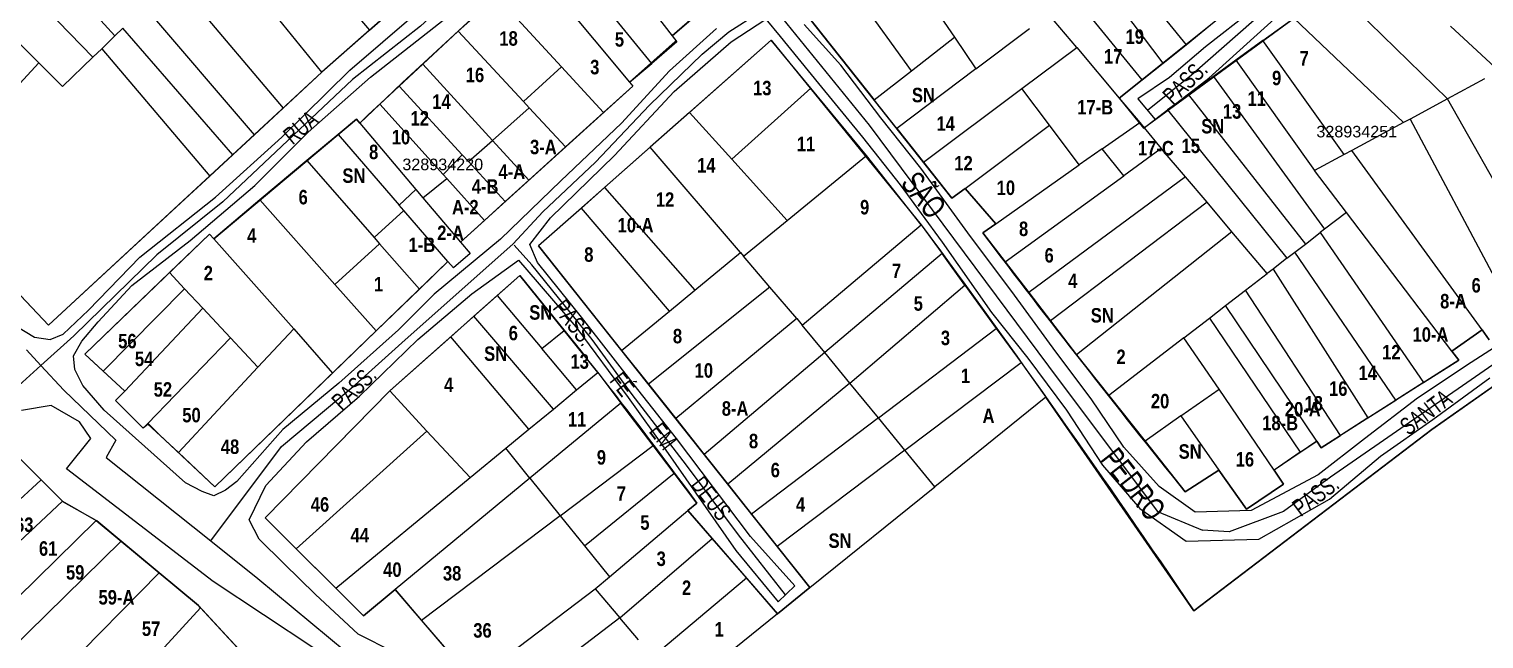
# Model space of a CAD drawing. Extents: x 206155 to 208014, y 4847439 to 4850017.
# Drawn here: x 207615.1 to 207866.8, y 4848531.3 to 4848636.7 of the extents above; entities that cross this region are included whole.
import ezdxf
from ezdxf.enums import TextEntityAlignment as Align

# ---------------------------------------------------------------- set-up
doc = ezdxf.new("R2010")
doc.units = 0
doc.header["$LTSCALE"] = 1.5
doc.header["$MEASUREMENT"] = 0
for name, color, linetype in [('CD-MALHA-LOTES', 40, 'CONTINUOUS'), ('CD_TXT_QUADRA', 7, 'CONTINUOUS'), ('RU-QUADRAS', 6, 'CONTINUOUS'), ('SV-EIXO-RUA-N-PAV', 6, 'CONTINUOUS'), ('SV-RUA-NAO-PAV-S-GUIA-C-GUIA', 7, 'CONTINUOUS'), ('SV-TXT-RUA-N-PAV-S-GUIA-C-GUIA', 7, 'CONTINUOUS'), ('Th_NmrPort', 7, 'CONTINUOUS')]:
    doc.layers.add(name, color=color, linetype=linetype)
doc.styles.add('ARIAL', font='ARIAL.TTF')
doc.styles.get("Standard").update_dxf_attribs({"font": 'swisscbo.ttf'})

msp = doc.modelspace()

# ---------------------------------------------------------------- linework, layer by layer
at = {"layer": 'CD-MALHA-LOTES', "linetype": 'Continuous'}
for p, q in [((207608.74, 4848658.83), (207629.89, 4848635.52)), ((207655.34, 4848658.13), (207673.97, 4848636.55)), ((207626.09, 4848631.83), (207603.68, 4848654.95)), ((207665.69, 4848629.26), (207647.69, 4848651.49)), ((207722.79, 4848630.78), (207706.06, 4848651.26)), ((207597.43, 4848650.17), (207616.77, 4848630.86)), ((207764.57, 4848650.86), (207775.2, 4848635.29)), ((207802.44, 4848649.77), (207815.25, 4848634.01)), ((207702.12, 4848647.75), (207718.96, 4848627.54)), ((207716.85, 4848647.88), (207726.36, 4848635.54)), ((207767.74, 4848629.47), (207755.31, 4848646.73)), ((207811.28, 4848630.82), (207799.08, 4848647.05)), ((207640.37, 4848645.13), (207659, 4848623.06)), ((207840.91, 4848643.73), (207860.48, 4848624.64)), ((207673.97, 4848636.55), (207679.88, 4848641.76)), ((207696.01, 4848642.32), (207689.3, 4848636.35)), ((207707.17, 4848630.2), (207696.01, 4848642.32)), ((207807.69, 4848627.94), (207795.7, 4848642.55)), ((207654.04, 4848618.44), (207635.07, 4848640.53)), ((207726.36, 4848635.54), (207730.37, 4848639.03)), ((207796.33, 4848633.5), (207791.43, 4848639.31)), ((207828.56, 4848634.71), (207833.89, 4848638.57)), ((207852.87, 4848620.55), (207833.89, 4848638.57)), ((207631.29, 4848636.88), (207629.89, 4848635.52)), ((207650.29, 4848614.95), (207631.29, 4848636.88)), ((207673.97, 4848636.55), (207665.69, 4848629.26)), ((207689.3, 4848636.35), (207683.2, 4848630.66)), ((207689.3, 4848636.35), (207700.6, 4848624.18)), ((207778.91, 4848629.85), (207788.16, 4848636.83)), ((207815.25, 4848634.01), (207819.5, 4848637.42)), ((207869.44, 4848629.46), (207861.01, 4848637.19)), ((207629.89, 4848635.52), (207627.62, 4848633.32)), ((207727.17, 4848634.49), (207722.79, 4848630.78)), ((207726.36, 4848635.54), (207727.17, 4848634.49)), ((207743.49, 4848634.78), (207729.31, 4848622.27)), ((207750.33, 4848626.49), (207743.49, 4848634.78)), ((207767.74, 4848629.47), (207775.2, 4848635.29)), ((207775.2, 4848635.29), (207778.91, 4848629.85)), ((207786.85, 4848626.43), (207796.33, 4848633.5)), ((207796.33, 4848633.5), (207803.71, 4848624.75)), ((207811.28, 4848630.82), (207815.25, 4848634.01)), ((207828.56, 4848634.71), (207823.88, 4848631.31)), ((207842.64, 4848615.03), (207828.56, 4848634.71)), ((207620.87, 4848626.76), (207626.09, 4848631.83)), ((207627.62, 4848633.32), (207626.09, 4848631.83)), ((207627.62, 4848633.32), (207646.36, 4848611.3)), ((207823.88, 4848631.31), (207820.01, 4848628.51)), ((207823.88, 4848631.31), (207837.48, 4848612.25)), ((207616.77, 4848630.86), (207612.14, 4848625.88)), ((207620.87, 4848626.76), (207616.77, 4848630.86)), ((207659, 4848623.06), (207665.69, 4848629.26)), ((207683.2, 4848630.66), (207679.09, 4848626.82)), ((207683.2, 4848630.66), (207695.25, 4848617.47)), ((207700.6, 4848624.18), (207707.17, 4848630.2)), ((207714.47, 4848622.28), (207707.17, 4848630.2)), ((207718.96, 4848627.54), (207722.79, 4848630.78)), ((207761.3, 4848624.45), (207767.74, 4848629.47)), ((207778.91, 4848629.85), (207765.23, 4848619.5)), ((207807.69, 4848627.94), (207811.28, 4848630.82)), ((207820.01, 4848628.51), (207815.67, 4848625.35)), ((207820.01, 4848628.51), (207839.23, 4848602.09)), ((207679.09, 4848626.82), (207675.77, 4848623.73)), ((207689.98, 4848614.99), (207679.09, 4848626.82)), ((207714.47, 4848622.28), (207719.53, 4848626.86)), ((207718.96, 4848627.54), (207719.53, 4848626.86)), ((207736.64, 4848614.19), (207750.33, 4848626.49)), ((207759.94, 4848614.85), (207750.33, 4848626.49)), ((207769.8, 4848613.72), (207786.85, 4848626.43)), ((207791.62, 4848620.11), (207786.85, 4848626.43)), ((207803.71, 4848624.75), (207807.69, 4848627.94)), ((207866.88, 4848628.08), (207860.48, 4848624.64)), ((207675.77, 4848623.73), (207672.27, 4848620.47)), ((207675.77, 4848623.73), (207686.69, 4848611.58)), ((207701.6, 4848623.1), (207700.6, 4848624.18)), ((207765.23, 4848619.5), (207761.3, 4848624.45)), ((207803.71, 4848624.75), (207807.26, 4848620.53)), ((207815.67, 4848625.35), (207812.07, 4848622.74)), ((207815.67, 4848625.35), (207835.92, 4848599.54)), ((207860.48, 4848624.64), (207854.02, 4848621.16)), ((207875.95, 4848597.29), (207860.48, 4848624.64)), ((207659, 4848623.06), (207654.04, 4848618.44)), ((207671.69, 4848621.15), (207668.54, 4848618.51)), ((207672.27, 4848620.47), (207671.69, 4848621.15)), ((207701.6, 4848623.1), (207695.25, 4848617.47)), ((207707.89, 4848616.33), (207701.6, 4848623.1)), ((207707.89, 4848616.33), (207714.47, 4848622.28)), ((207729.31, 4848622.27), (207722.54, 4848616.29)), ((207729.31, 4848622.27), (207736.64, 4848614.19)), ((207808, 4848619.66), (207812.07, 4848622.74)), ((207812.07, 4848622.74), (207832.72, 4848597.07)), ((207854.02, 4848621.16), (207852.87, 4848620.55)), ((207854.02, 4848621.16), (207869.09, 4848592.88)), ((207650.29, 4848614.95), (207654.04, 4848618.44)), ((207668.54, 4848618.51), (207663.12, 4848613.96)), ((207668.54, 4848618.51), (207679.11, 4848606.27)), ((207672.27, 4848620.47), (207681.97, 4848609)), ((207765.23, 4848619.5), (207769.8, 4848613.72)), ((207777.02, 4848609.17), (207791.62, 4848620.11)), ((207796.79, 4848613.26), (207791.62, 4848620.11)), ((207800.72, 4848616.03), (207807.26, 4848620.53)), ((207807.26, 4848620.53), (207808, 4848619.66)), ((207808, 4848619.66), (207810.96, 4848616.04)), ((207852.87, 4848620.55), (207843.95, 4848615.73)), ((207691.09, 4848613.79), (207695.25, 4848617.47)), ((207695.25, 4848617.47), (207701.54, 4848610.59)), ((207701.54, 4848610.59), (207707.89, 4848616.33)), ((207722.54, 4848616.29), (207714.64, 4848609.31)), ((207738.14, 4848598.07), (207722.54, 4848616.29)), ((207800.72, 4848616.03), (207796.79, 4848613.26)), ((207804.48, 4848611.34), (207800.72, 4848616.03)), ((207810.96, 4848616.04), (207804.48, 4848611.34)), ((207815.18, 4848611.16), (207810.96, 4848616.04)), ((207646.36, 4848611.3), (207650.29, 4848614.95)), ((207663.12, 4848613.96), (207655, 4848607.16)), ((207663.12, 4848613.96), (207674.77, 4848600.68)), ((207686.69, 4848611.58), (207689.98, 4848614.99)), ((207689.98, 4848614.99), (207691.09, 4848613.79)), ((207691.09, 4848613.79), (207697.45, 4848606.89)), ((207746.24, 4848603.61), (207736.64, 4848614.19)), ((207746.24, 4848603.61), (207759.94, 4848614.85)), ((207769.43, 4848602.88), (207759.94, 4848614.85)), ((207769.8, 4848613.72), (207774.75, 4848607.47)), ((207842.64, 4848615.03), (207837.48, 4848612.25)), ((207843.95, 4848615.73), (207842.64, 4848615.03)), ((207866.47, 4848584.71), (207843.95, 4848615.73)), ((207642.09, 4848607.33), (207646.36, 4848611.3)), ((207683.2, 4848607.54), (207687.33, 4848610.86)), ((207687.33, 4848610.86), (207686.69, 4848611.58)), ((207693.84, 4848603.62), (207687.33, 4848610.86)), ((207782.34, 4848603.05), (207796.79, 4848613.26)), ((207783.94, 4848596.48), (207804.48, 4848611.34)), ((207815.18, 4848611.16), (207788.03, 4848591.15)), ((207818.89, 4848606.76), (207815.18, 4848611.16)), ((207843.01, 4848604.99), (207837.48, 4848612.25)), ((207596.31, 4848608.84), (207618.4, 4848585.53)), ((207679.11, 4848606.27), (207681.97, 4848609)), ((207681.97, 4848609), (207683.2, 4848607.54)), ((207697.45, 4848606.89), (207701.54, 4848610.59)), ((207714.64, 4848609.31), (207710.62, 4848605.77)), ((207714.64, 4848609.31), (207730.24, 4848591.56)), ((207774.75, 4848607.47), (207777.02, 4848609.17)), ((207777.02, 4848609.17), (207782.34, 4848603.05)), ((207618.4, 4848585.53), (207642.09, 4848607.33)), ((207655, 4848607.16), (207647, 4848600.45)), ((207655, 4848607.16), (207667.97, 4848592.56)), ((207679.93, 4848605.32), (207679.11, 4848606.27)), ((207683.2, 4848607.54), (207689.69, 4848599.87)), ((207693.84, 4848603.62), (207697.45, 4848606.89)), ((207710.62, 4848605.77), (207703.21, 4848599.23)), ((207725.87, 4848587.96), (207710.62, 4848605.77)), ((207818.89, 4848606.76), (207791.78, 4848586.28)), ((207823.19, 4848601.65), (207818.89, 4848606.76)), ((207674.77, 4848600.68), (207679.93, 4848605.32)), ((207687.54, 4848596.51), (207679.93, 4848605.32)), ((207689.69, 4848599.87), (207693.84, 4848603.62)), ((207738.7, 4848597.42), (207746.24, 4848603.61)), ((207843.01, 4848604.99), (207839.23, 4848602.09)), ((207861.25, 4848581.04), (207843.01, 4848604.99)), ((207646.27, 4848601.27), (207639.35, 4848594.6)), ((207647, 4848600.45), (207646.27, 4848601.27)), ((207748.85, 4848585.52), (207769.43, 4848602.88)), ((207769.43, 4848602.88), (207773.03, 4848597.91)), ((207823.19, 4848601.65), (207796.3, 4848580.39)), ((207829.29, 4848594.43), (207823.19, 4848601.65)), ((207835.92, 4848599.54), (207838.48, 4848601.51)), ((207839.23, 4848602.09), (207838.48, 4848601.51)), ((207838.48, 4848601.51), (207856.37, 4848575.62)), ((207647, 4848600.45), (207660.86, 4848584.9)), ((207675.72, 4848599.6), (207667.97, 4848592.56)), ((207674.77, 4848600.68), (207675.72, 4848599.6)), ((207682.61, 4848591.74), (207675.72, 4848599.6)), ((207689.69, 4848599.87), (207691.37, 4848597.88)), ((207703.21, 4848599.23), (207717.59, 4848581.14)), ((207834.07, 4848598.11), (207835.92, 4848599.54)), ((207682.61, 4848591.74), (207687.54, 4848596.51)), ((207688.5, 4848595.4), (207687.54, 4848596.51)), ((207691.37, 4848597.88), (207688.5, 4848595.4)), ((207730.24, 4848591.56), (207738.14, 4848598.07)), ((207738.14, 4848598.07), (207738.7, 4848597.42)), ((207743.26, 4848592.09), (207738.7, 4848597.42)), ((207773.03, 4848597.91), (207752.74, 4848580.78)), ((207777, 4848592.42), (207773.03, 4848597.91)), ((207783.94, 4848596.48), (207788.03, 4848591.15)), ((207832.72, 4848597.07), (207830.32, 4848595.22)), ((207832.72, 4848597.07), (207834.07, 4848598.11)), ((207851.56, 4848572.55), (207834.07, 4848598.11)), ((207639.35, 4848594.6), (207624.68, 4848580.47)), ((207641.96, 4848591.81), (207639.35, 4848594.6)), ((207699.97, 4848594.1), (207696.05, 4848590.63)), ((207707.62, 4848584.59), (207699.97, 4848594.1)), ((207825.54, 4848591.54), (207829.29, 4848594.43)), ((207830.32, 4848595.22), (207829.29, 4848594.43)), ((207830.32, 4848595.22), (207846.73, 4848569.47)), ((207627.86, 4848577.55), (207641.96, 4848591.81)), ((207645.11, 4848588.44), (207641.96, 4848591.81)), ((207667.97, 4848592.56), (207675.12, 4848584.51)), ((207675.12, 4848584.51), (207682.61, 4848591.74)), ((207743.26, 4848592.09), (207722.24, 4848575.29)), ((207725.87, 4848587.96), (207730.24, 4848591.56)), ((207747.92, 4848586.65), (207743.26, 4848592.09)), ((207757.1, 4848575.48), (207777, 4848592.42)), ((207777, 4848592.42), (207782.41, 4848584.95)), ((207788.03, 4848591.15), (207791.78, 4848586.28)), ((207822.09, 4848588.89), (207825.54, 4848591.54)), ((207841.99, 4848566.45), (207825.54, 4848591.54)), ((207631.6, 4848574.12), (207645.11, 4848588.44)), ((207649.9, 4848583.31), (207645.11, 4848588.44)), ((207696.05, 4848590.63), (207692.04, 4848587.07)), ((207696.05, 4848590.63), (207703.79, 4848581.45)), ((207819.31, 4848586.75), (207822.09, 4848588.89)), ((207837.87, 4848565.44), (207822.09, 4848588.89)), ((207692.04, 4848587.07), (207688.03, 4848583.52)), ((207705.78, 4848571), (207692.04, 4848587.07)), ((207717.59, 4848581.14), (207725.87, 4848587.96)), ((207747.92, 4848586.65), (207726.95, 4848569.35)), ((207747.92, 4848586.65), (207748.85, 4848585.52)), ((207791.78, 4848586.28), (207796.3, 4848580.39)), ((207814.9, 4848583.35), (207819.31, 4848586.75)), ((207819.31, 4848586.75), (207835.03, 4848563.55)), ((207649.9, 4848583.31), (207635.56, 4848568.47)), ((207654.64, 4848578.23), (207649.9, 4848583.31)), ((207654.64, 4848578.23), (207660.86, 4848584.9)), ((207660.86, 4848584.9), (207667.58, 4848577.23)), ((207667.58, 4848577.23), (207675.12, 4848584.51)), ((207688.03, 4848583.52), (207677.48, 4848574.15)), ((207701.52, 4848567.5), (207688.03, 4848583.52)), ((207703.79, 4848581.45), (207707.62, 4848584.59)), ((207713.46, 4848577.31), (207707.62, 4848584.59)), ((207752.74, 4848580.78), (207748.85, 4848585.52)), ((207762.03, 4848569.48), (207782.41, 4848584.95)), ((207782.41, 4848584.95), (207786.72, 4848579.07)), ((207814.9, 4848583.35), (207801.9, 4848573.34)), ((207820.96, 4848574.43), (207814.9, 4848583.35)), ((207883.1, 4848585.3), (207857.8, 4848567.45)), ((207861.25, 4848581.04), (207866.47, 4848584.71)), ((207866.47, 4848584.71), (207867.72, 4848582.99)), ((207709.81, 4848574.31), (207703.79, 4848581.45)), ((207717.59, 4848581.14), (207722.24, 4848575.29)), ((207752.74, 4848580.78), (207731.87, 4848563.16)), ((207757.1, 4848575.48), (207752.74, 4848580.78)), ((207624.68, 4848580.47), (207627.86, 4848577.55)), ((207640.89, 4848563.5), (207654.64, 4848578.23)), ((207766.59, 4848563.92), (207786.72, 4848579.07)), ((207786.72, 4848579.07), (207791.01, 4848573.05)), ((207796.3, 4848580.39), (207801.9, 4848573.34)), ((207627.86, 4848577.55), (207631.6, 4848574.12)), ((207667.58, 4848577.23), (207647.23, 4848557.58)), ((207709.81, 4848574.31), (207713.46, 4848577.31)), ((207713.46, 4848577.31), (207717.48, 4848572.03)), ((207856.37, 4848575.62), (207851.56, 4848572.55)), ((207631.6, 4848574.12), (207630.03, 4848572.46)), ((207677.48, 4848574.15), (207655.92, 4848552.22)), ((207683.87, 4848567.18), (207677.48, 4848574.15)), ((207705.78, 4848571), (207709.81, 4848574.31)), ((207722.24, 4848575.29), (207726.95, 4848569.35)), ((207757.1, 4848575.48), (207735.97, 4848558)), ((207762.03, 4848569.48), (207757.1, 4848575.48)), ((207791.01, 4848573.05), (207771.81, 4848557.57)), ((207816.62, 4848536.14), (207791.01, 4848573.05)), ((207801.9, 4848573.34), (207808.17, 4848565.45)), ((207814.38, 4848569.81), (207820.96, 4848574.43)), ((207830.49, 4848560.42), (207820.96, 4848574.43)), ((207630.03, 4848572.46), (207634.81, 4848567.69)), ((207701.52, 4848567.5), (207705.78, 4848571)), ((207717.48, 4848572.03), (207701.73, 4848559.04)), ((207723.05, 4848564.68), (207717.48, 4848572.03)), ((207846.73, 4848569.47), (207851.56, 4848572.55)), ((207634.81, 4848567.69), (207635.56, 4848568.47)), ((207635.56, 4848568.47), (207640.89, 4848563.5)), ((207726.95, 4848569.35), (207731.87, 4848563.16)), ((207762.03, 4848569.48), (207740.07, 4848552.85)), ((207766.59, 4848563.92), (207762.03, 4848569.48)), ((207814.38, 4848569.81), (207808.17, 4848565.45)), ((207814.38, 4848569.81), (207820.95, 4848560.45)), ((207846.73, 4848569.47), (207841.99, 4848566.45)), ((207661.3, 4848546.85), (207683.87, 4848567.18)), ((207691.37, 4848559.16), (207683.87, 4848567.18)), ((207697.53, 4848564.22), (207701.52, 4848567.5)), ((207857.8, 4848567.45), (207816.62, 4848536.14)), ((207617.15, 4848558.79), (207612.61, 4848563.32)), ((207647.23, 4848557.58), (207640.89, 4848563.5)), ((207691.37, 4848559.16), (207697.53, 4848564.22)), ((207701.73, 4848559.04), (207697.53, 4848564.22)), ((207706.98, 4848552.56), (207723.05, 4848564.68)), ((207726.66, 4848559.92), (207723.05, 4848564.68)), ((207731.87, 4848563.16), (207735.97, 4848558)), ((207766.59, 4848563.92), (207744.53, 4848547.24)), ((207771.81, 4848557.57), (207766.59, 4848563.92)), ((207808.17, 4848565.45), (207815.13, 4848556.69)), ((207835.03, 4848563.55), (207830.49, 4848560.42)), ((207835.03, 4848563.55), (207837.87, 4848565.44)), ((207815.13, 4848556.69), (207820.95, 4848560.45)), ((207820.95, 4848560.45), (207825.71, 4848553.67)), ((207617.15, 4848558.79), (207600.95, 4848543.94)), ((207620.85, 4848555.1), (207617.15, 4848558.79)), ((207668.11, 4848540.05), (207691.37, 4848559.16)), ((207701.73, 4848559.04), (207678.38, 4848539.78)), ((207701.73, 4848559.04), (207706.98, 4848552.56)), ((207711.19, 4848547.37), (207726.66, 4848559.92)), ((207730.59, 4848554.73), (207726.66, 4848559.92)), ((207735.97, 4848558), (207740.07, 4848552.85)), ((207750.18, 4848540.12), (207771.81, 4848557.57)), ((207620.85, 4848555.1), (207604.17, 4848539.46)), ((207621.03, 4848554.92), (207620.85, 4848555.1)), ((207626.65, 4848551.73), (207621.03, 4848554.92)), ((207715.52, 4848542.02), (207729.07, 4848553.45)), ((207729.07, 4848553.45), (207730.59, 4848554.73)), ((207733.25, 4848548.63), (207729.07, 4848553.45)), ((207626.65, 4848551.73), (207608.29, 4848533.72)), ((207626.79, 4848551.65), (207626.65, 4848551.73)), ((207630.99, 4848548.16), (207626.79, 4848551.65)), ((207655.92, 4848552.22), (207661.3, 4848546.85)), ((207706.98, 4848552.56), (207682.96, 4848534.46)), ((207706.98, 4848552.56), (207711.19, 4848547.37)), ((207740.07, 4848552.85), (207744.53, 4848547.24)), ((207630.99, 4848548.16), (207611.59, 4848529.13)), ((207637.56, 4848542.7), (207630.99, 4848548.16)), ((207717.26, 4848534.92), (207733.25, 4848548.63)), ((207739.17, 4848541.83), (207733.25, 4848548.63)), ((207661.3, 4848546.85), (207668.11, 4848540.05)), ((207711.19, 4848547.37), (207715.52, 4848542.02)), ((207744.53, 4848547.24), (207750.18, 4848540.12)), ((207637.56, 4848542.7), (207616.9, 4848521.72)), ((207644.38, 4848537.03), (207637.56, 4848542.7)), ((207713.04, 4848539.92), (207715.52, 4848542.02)), ((207722.95, 4848528.17), (207739.17, 4848541.83)), ((207744.58, 4848535.61), (207739.17, 4848541.83)), ((207668.11, 4848540.05), (207672.91, 4848535.26)), ((207672.91, 4848535.26), (207678.38, 4848539.78)), ((207678.38, 4848539.78), (207682.96, 4848534.46)), ((207696.54, 4848527.4), (207713.04, 4848539.92)), ((207713.04, 4848539.92), (207717.26, 4848534.92)), ((207750.18, 4848540.12), (207744.58, 4848535.61)), ((207644.73, 4848536.65), (207625.63, 4848515.82)), ((207644.73, 4848536.65), (207644.38, 4848537.03)), ((207651.08, 4848529.78), (207644.73, 4848536.65)), ((207744.58, 4848535.61), (207734.07, 4848527.13)), ((207682.96, 4848534.46), (207692, 4848523.95)), ((207717.26, 4848534.92), (207700.75, 4848522.29)), ((207720.49, 4848531.09), (207717.26, 4848534.92))]:
    msp.add_line(p, q, dxfattribs=at)
at = {"layer": 'CD-MALHA-LOTES', "linetype": 'Continuous', "flags": 128}
for points in [[(207755.31, 4848646.73), (207747.98, 4848641.27), (207761.3, 4848624.45)], [(207782.34, 4848603.05), (207780.11, 4848601.47), (207783.94, 4848596.48)], [(207856.37, 4848575.62), (207862.43, 4848579.48), (207861.25, 4848581.04)], [(207837.87, 4848565.44), (207838.63, 4848564.31), (207841.99, 4848566.45)], [(207825.71, 4848553.67), (207832.13, 4848558.01), (207830.49, 4848560.42)]]:
    msp.add_lwpolyline(points, dxfattribs=at)
at = {"layer": 'RU-QUADRAS', "color": 6, "linetype": 'Continuous'}
for points in [[(207711.68, 4848669.72), (207665.69, 4848629.26), (207618.4, 4848585.53), (207596.31, 4848608.84)], [(207823.5, 4848640.63), (207803.71, 4848624.75), (207807.91, 4848619.59), (207840.91, 4848643.73)]]:
    msp.add_lwpolyline(points, dxfattribs=at)
at = {"layer": 'RU-QUADRAS', "linetype": 'Continuous'}
msp.add_lwpolyline([(207624.68, 4848580.47), (207646.27, 4848601.27), (207647, 4848600.45), (207671.69, 4848621.15), (207672.27, 4848620.47, -0.011854), (207720.68, 4848664.25), (207736.34, 4848644.22), (207726.36, 4848635.54), (207727.17, 4848634.49), (207726.86, 4848634.55), (207718.96, 4848627.54), (207719.53, 4848626.86), (207689.69, 4848599.87), (207691.37, 4848597.88), (207688.5, 4848595.4), (207687.54, 4848596.51), (207647.23, 4848557.58), (207637.64, 4848566.53), (207635.73, 4848568.45), (207634.81, 4848567.69), (207630.03, 4848572.46), (207631.6, 4848574.12)], format="xyb", close=True, dxfattribs=at)
at = {"layer": 'RU-QUADRAS', "color": 6, "linetype": 'Continuous'}
for points in [[(207867.72, 4848582.99), (207866.47, 4848584.71), (207861.25, 4848581.04), (207862.43, 4848579.48), (207838.63, 4848564.31), (207837.87, 4848565.44), (207830.5, 4848560.43), (207832.13, 4848558.01), (207825.71, 4848553.67), (207820.95, 4848560.45), (207815.13, 4848556.69, -0.008292), (207780.11, 4848601.47), (207782.34, 4848603.05), (207777.02, 4848609.17), (207774.75, 4848607.47), (207747.98, 4848641.27)], [(207692, 4848523.95), (207678.38, 4848539.78), (207672.91, 4848535.26), (207655.92, 4848552.22), (207677.53, 4848574.21), (207699.97, 4848594.1, -0.01392), (207730.59, 4848554.73), (207729.07, 4848553.45), (207744.58, 4848535.61), (207750.18, 4848540.12), (207703.21, 4848599.23), (207743.49, 4848634.78), (207769.43, 4848602.88, -0.009847), (207816.62, 4848536.14), (207857.8, 4848567.45), (207883.1, 4848585.3), (207890.8, 4848582.28), (207908.4, 4848555.09), (207907.58, 4848541.64), (207858.07, 4848508.75)]]:
    msp.add_lwpolyline(points, format="xyb", dxfattribs=at)
msp.add_lwpolyline([(207512.34, 4848483.81), (207534.7, 4848500.76), (207540.3, 4848504.41), (207559.3, 4848525.06), (207575.38, 4848534.15), (207596.06, 4848550.76), (207596.21, 4848550.56), (207612.61, 4848563.32), (207620.85, 4848555.1), (207626.65, 4848551.73), (207644.38, 4848537.03), (207665.92, 4848513.72), (207611.9, 4848466.83), (207597.25, 4848456.32), (207598.67, 4848454.54), (207574.51, 4848435.29), (207552.79, 4848424.45), (207531.34, 4848459.41)], close=True, dxfattribs=at)
at = {"layer": 'SV-EIXO-RUA-N-PAV'}
for points in [[(207792.17, 4848804.5), (207796.46, 4848794.05), (207805.23, 4848778.19), (207816.62, 4848761.39), (207820.35, 4848754.3), (207820.18, 4848752.51), (207820.04, 4848751.11), (207796.68, 4848734), (207778.64, 4848719.28), (207764.29, 4848705.67), (207747.73, 4848692.42), (207739.27, 4848685.79), (207726.39, 4848676.23), (207720.16, 4848669.58), (207708.36, 4848660.04), (207693.09, 4848646.79), (207682.78, 4848637.22), (207671.01, 4848628.02), (207648.56, 4848606.86), (207637.15, 4848597.66), (207622.8, 4848583.68), (207617.11, 4848578.54), (207611.39, 4848573.37)], [(207646.49, 4848548.19), (207658.75, 4848564.54), (207671.48, 4848575.2), (207679.54, 4848582.48), (207698.82, 4848599.59), (207703.98, 4848605.09), (207713.08, 4848613.67), (207722.44, 4848623.55), (207731.54, 4848632.39), (207736.12, 4848636.23), (207741.4, 4848639.55), (207743.19, 4848641.28), (207745.05, 4848643.57), (207769.23, 4848659.68), (207796.14, 4848677.75), (207826.29, 4848694.65), (207827.79, 4848695.51), (207856.97, 4848712.33), (207885.3, 4848727.14), (207912.73, 4848738.45), (207927.37, 4848741.66)], [(207938.98, 4848722.35), (207924.08, 4848714.44), (207909.03, 4848703.73), (207898.58, 4848695.83), (207888.89, 4848690.22), (207878.18, 4848682.57), (207867.72, 4848675.43), (207859.81, 4848669.31), (207852.29, 4848662.01), (207851.4, 4848661.15), (207835.08, 4848645.34), (207816.21, 4848628.76), (207808.58, 4848622.66)], [(207720.16, 4848669.58), (207743.19, 4848641.28), (207760.45, 4848620.12), (207793.33, 4848575.92), (207810.31, 4848553.28), (207818.13, 4848550.05)], [(207745.94, 4848538.9), (207737.84, 4848549.26), (207728.84, 4848561.32), (207719.41, 4848573.54), (207712.5, 4848583.04), (207702.07, 4848595.96), (207698.97, 4848599.36)], [(207922.06, 4848544.55), (207914.62, 4848554.36), (207909.77, 4848560.83), (207903.57, 4848567.3), (207896.83, 4848578.08), (207891.71, 4848585.89), (207885.51, 4848587.51), (207879.04, 4848586.16), (207869.07, 4848579.16), (207840.23, 4848559.21), (207832.14, 4848553.28), (207822.71, 4848549.78), (207818.13, 4848550.05)], [(207614.59, 4848581.25), (207617.11, 4848578.54), (207621.07, 4848574.27), (207630.05, 4848565.62), (207628.39, 4848562.63), (207646.49, 4848548.19), (207654.65, 4848541.68), (207669.95, 4848529.05)]]:
    msp.add_lwpolyline(points, dxfattribs=at)
at = {"layer": 'SV-RUA-NAO-PAV-S-GUIA-C-GUIA', "flags": 128}
for points in [[(207610.6, 4848586.75), (207616.02, 4848583.46), (207618.73, 4848583.04), (207620.95, 4848583.93), (207625.34, 4848588.1), (207634.21, 4848597.27), (207647.3, 4848607.63), (207658.78, 4848618.02), (207670.58, 4848629.61), (207682, 4848639.39)], [(207733.99, 4848636.82), (207725.87, 4848629.52), (207717.58, 4848620.45), (207707.09, 4848610.47), (207696.61, 4848600.41), (207685.14, 4848590.88), (207678.97, 4848584.69), (207668.65, 4848575.49), (207658.99, 4848567.46), (207650.99, 4848558.49), (207649.03, 4848556.97), (207647.01, 4848556.01), (207645, 4848556.76), (207642.15, 4848558.24), (207628.06, 4848570.84), (207624.38, 4848575.06), (207623, 4848577.83), (207622.77, 4848580.18), (207624.18, 4848582.74), (207627.02, 4848586.06), (207632.84, 4848592.35), (207642.92, 4848600.18), (207654.14, 4848609.66), (207663.33, 4848618.88), (207674.13, 4848628.39), (207688.01, 4848639.28)], [(207826.77, 4848640.01), (207818.65, 4848633.64), (207812.37, 4848628.36), (207806.92, 4848624.67), (207809.89, 4848621.07), (207819.21, 4848628.22), (207832.33, 4848640.07)], [(207678.15, 4848528.94), (207672.03, 4848532.07), (207664.64, 4848538.96), (207659.14, 4848544.32), (207654.89, 4848548.49), (207653.15, 4848551.87), (207656.04, 4848557.8), (207663.04, 4848565.35), (207672.23, 4848573.26), (207682.32, 4848583.04), (207691.65, 4848590.92), (207699.75, 4848596.76), (207702.96, 4848593.01), (207709.65, 4848585.23), (207718.73, 4848573.01), (207725.24, 4848563.91), (207737.34, 4848546.56), (207744.69, 4848537.68), (207747.54, 4848540.42), (207739.87, 4848548.98), (207733.48, 4848557.45), (207727.09, 4848565.92), (207720.4, 4848574.37), (207710.64, 4848586.87), (207703.01, 4848596.34), (207701.68, 4848599.44), (207705.26, 4848604.06), (207716.38, 4848614.83), (207726.69, 4848625.92), (207736.53, 4848634.52), (207742.57, 4848638.41), (207745.05, 4848635.4), (207751.64, 4848627.28), (207759.29, 4848618.02), (207765.76, 4848609.8), (207773.05, 4848599.85), (207781.57, 4848587.73), (207787.9, 4848579.83), (207794.58, 4848570.79), (207800.82, 4848561.31), (207807.28, 4848553.83), (207815.28, 4848548.14), (207827.86, 4848548.53), (207840.08, 4848555.41), (207848.93, 4848562.87), (207857.95, 4848569.2), (207867.85, 4848576.41)], [(207873.64, 4848584.87), (207864.61, 4848579.05), (207855.31, 4848572.9), (207846.12, 4848565.84), (207838.14, 4848559.65), (207826.55, 4848553.49), (207816.81, 4848553.19), (207810.63, 4848557.59), (207804.49, 4848564.39), (207798.81, 4848572.75), (207792.7, 4848580.89), (207785.6, 4848590.7), (207777.5, 4848601.49), (207769.35, 4848612.64), (207762.47, 4848621.39), (207755.51, 4848630.45), (207749.19, 4848637.49)], [(207603.56, 4848455.39), (207628.27, 4848476.57), (207646.93, 4848492.85), (207661.84, 4848506.57), (207662.13, 4848507.17), (207666.23, 4848512.35), (207667.93, 4848517.17), (207668.09, 4848521.15), (207667.13, 4848526.69), (207664.31, 4848529.64), (207646.93, 4848541.16), (207621.51, 4848560.66), (207625.73, 4848565.94), (207623.77, 4848568.78), (207618.88, 4848571.62), (207613.76, 4848570.73)]]:
    msp.add_lwpolyline(points, dxfattribs=at)

# ---------------------------------------------------------------- texts
at = {"layer": 'CD_TXT_QUADRA', "linetype": 'Continuous', "style": 'ARIAL'}
for s, p in [('328934251', (207844.8, 4848618.98)), ('328934220', (207686.64, 4848613.31))]:
    msp.add_text(s, height=2, dxfattribs=at).set_placement(p, align=Align.MIDDLE)
at = {"layer": 'SV-TXT-RUA-N-PAV-S-GUIA-C-GUIA', "style": 'ARIAL', "width": 0.7}
for s, height, rotation, p in [('PASS.                                                 SÃO', 4, 309, (207724.97, 4848660.3)), ('PASS.', 3, 44, (207813.01, 4848623.44)), ('RUA', 3, 40, (207660.66, 4848616.58)), ('PASS.         FÉ         EM         DEUS', 3, 308, (207705.54, 4848588.43)), ('PASS.', 3, 44, (207669.22, 4848570.57)), ('PASS.                  SANTA', 3, 37, (207835.12, 4848552.29)), ('PEDRO', 4, 308, (207800.3, 4848562.26))]:
    msp.add_text(s, height=height, rotation=rotation, dxfattribs=at).set_placement(p)
at = {"layer": 'Th_NmrPort', "color": 1}
for s, p in [('18', (207696.43, 4848635.09)), ('5', (207716.42, 4848634.92)), ('19', (207804.79, 4848635.41)), ('3', (207712.15, 4848630.14)), ('17', (207801.05, 4848631.99)), ('7', (207834.9, 4848631.65)), ('16', (207690.62, 4848628.78)), ('9', (207830.14, 4848628.25)), ('13', (207740.33, 4848626.52)), ('SN', (207767.82, 4848625.3)), ('11', (207825.89, 4848624.68)), ('14', (207684.83, 4848624.17)), ('17-B', (207796.43, 4848623.2)), ('13', (207821.64, 4848622.47)), ('12', (207681.07, 4848621.27)), ('14', (207772.07, 4848620.37)), ('SN', (207817.89, 4848619.92)), ('10', (207677.82, 4848618.03)), ('8', (207673.89, 4848615.47)), ('3-A', (207701.74, 4848616.32)), ('11', (207747.9, 4848616.84)), ('17-C', (207806.93, 4848616.12)), ('15', (207814.49, 4848616.52)), ('4-A', (207696.28, 4848612.05)), ('14', (207730.65, 4848613.16)), ('12', (207775.16, 4848613.51)), ('SN', (207669.28, 4848611.37)), ('6', (207661.69, 4848607.65)), ('4-B', (207691.66, 4848609.49)), ('12', (207723.52, 4848607.23)), ('10', (207782.49, 4848609.27)), ('A-2', (207688.24, 4848605.91)), ('9', (207758.85, 4848605.91)), ('10-A', (207716.9, 4848602.81)), ('8', (207786.35, 4848602.17)), ('4', (207652.8, 4848601)), ('2-A', (207685.68, 4848601.47)), ('1-B', (207680.73, 4848599.42)), ('8', (207711.12, 4848597.72)), ('6', (207790.77, 4848597.58)), ('2', (207645.28, 4848594.51)), ('7', (207764.37, 4848594.89)), ('1', (207674.74, 4848592.59)), ('4', (207794.86, 4848593.17)), ('6', (207864.66, 4848592.4)), ('8-A', (207859.22, 4848589.66)), ('SN', (207701.61, 4848587.71)), ('5', (207768.13, 4848589.26)), ('SN', (207798.77, 4848587.22)), ('56', (207630.47, 4848582.76)), ('6', (207698.05, 4848584.15)), ('8', (207726.46, 4848583.62)), ('3', (207772.83, 4848583.31)), ('10-A', (207854.45, 4848583.89)), ('54', (207633.37, 4848579.69)), ('SN', (207693.8, 4848580.59)), ('2', (207803.22, 4848580.03)), ('12', (207849.18, 4848580.83)), ('13', (207708.74, 4848579.23)), ('10', (207730.22, 4848577.68)), ('14', (207845.1, 4848577.26)), ('52', (207636.62, 4848574.4)), ('4', (207686.87, 4848575.2)), ('1', (207776.28, 4848576.74)), ('16', (207840, 4848574.54)), ('20', (207809.17, 4848572.38)), ('18', (207835.75, 4848571.99)), ('50', (207641.57, 4848569.96)), ('8-A', (207734.92, 4848571.1)), ('A', (207780.04, 4848569.85)), ('20-A', (207832.35, 4848570.97)), ('11', (207708.29, 4848569.22)), ('18-B', (207828.44, 4848568.59)), ('48', (207648.24, 4848564.49)), ('8', (207739.62, 4848565.47)), ('9', (207713.3, 4848562.65)), ('SN', (207813.98, 4848563.67)), ('16', (207823.85, 4848562.31)), ('6', (207743.38, 4848560.46)), ('46', (207663.8, 4848554.51)), ('7', (207716.75, 4848556.39)), ('4', (207747.76, 4848554.51)), ('63', (207612.63, 4848551.01)), ('44', (207670.69, 4848549.19)), ('5', (207720.82, 4848551.38)), ('61', (207616.76, 4848546.89)), ('SN', (207753.4, 4848548.25)), ('3', (207723.64, 4848545.12)), ('59', (207621.45, 4848542.76)), ('40', (207676.33, 4848543.24)), ('38', (207686.67, 4848542.61)), ('2', (207728.03, 4848540.11)), ('59-A', (207627.08, 4848538.45)), ('57', (207634.58, 4848533.02)), ('36', (207691.92, 4848532.73)), ('1', (207733.67, 4848532.91))]:
    msp.add_text(s, height=2.5, dxfattribs=at).set_placement(p, align=Align.MIDDLE_LEFT)

doc.saveas('drawing.dxf')
